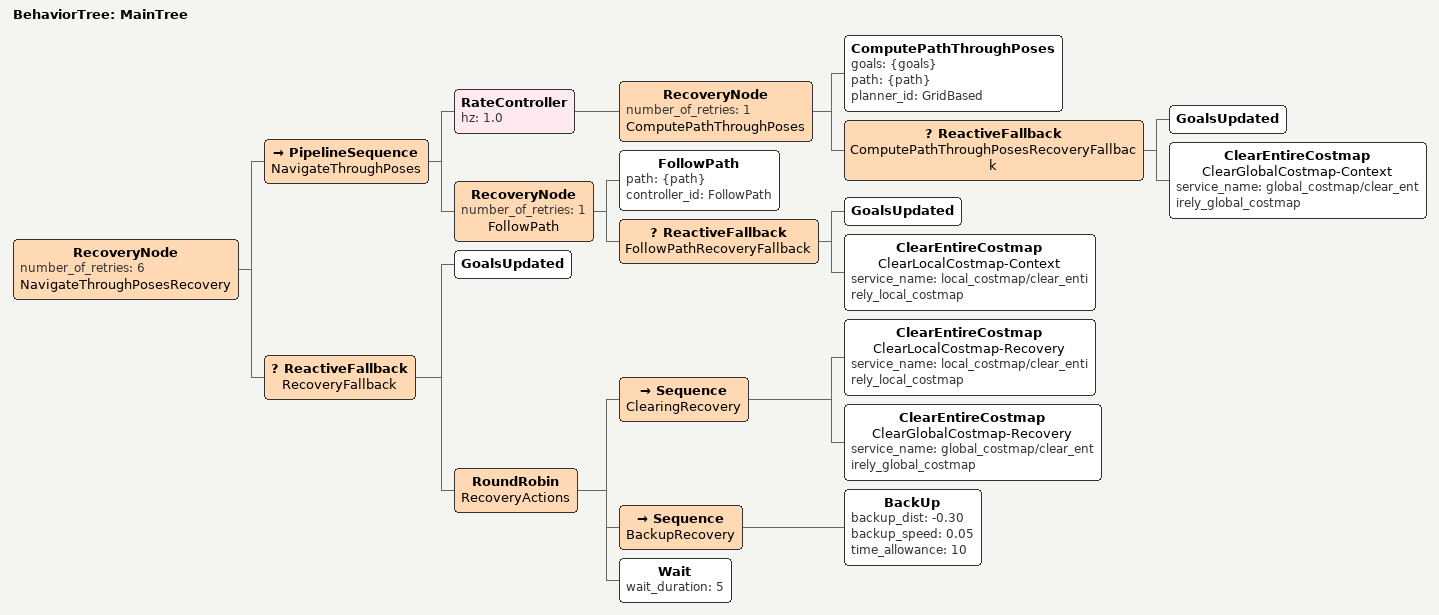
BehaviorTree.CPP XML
<!--
  阿克曼转向车辆Navigation2多路径点行为树配置文件

  此行为树专为阿克曼转向车辆的多路径点导航设计

  作者: Navigation2集成团队
  版本: 1.0
  日期: 2024
-->
<root main_tree_to_execute="MainTree">
  <BehaviorTree ID="MainTree">
    <RecoveryNode number_of_retries="6" name="NavigateThroughPosesRecovery">
      <PipelineSequence name="NavigateThroughPoses">
        <RateController hz="1.0">
          <RecoveryNode number_of_retries="1" name="ComputePathThroughPoses">
            <ComputePathThroughPoses goals="{goals}" path="{path}" planner_id="GridBased"/>
            <ReactiveFallback name="ComputePathThroughPosesRecoveryFallback">
              <GoalsUpdated/>
              <ClearEntireCostmap name="ClearGlobalCostmap-Context" service_name="global_costmap/clear_entirely_global_costmap"/>
            </ReactiveFallback>
          </RecoveryNode>
        </RateController>
        <RecoveryNode number_of_retries="1" name="FollowPath">
          <FollowPath path="{path}" controller_id="FollowPath"/>
          <ReactiveFallback name="FollowPathRecoveryFallback">
            <GoalsUpdated/>
            <ClearEntireCostmap name="ClearLocalCostmap-Context" service_name="local_costmap/clear_entirely_local_costmap"/>
          </ReactiveFallback>
        </RecoveryNode>
      </PipelineSequence>
      <ReactiveFallback name="RecoveryFallback">
        <GoalsUpdated/>
        <RoundRobin name="RecoveryActions">
          <!-- 阿克曼车辆恢复行为：优先使用清除代价地图 -->
          <Sequence name="ClearingRecovery">
            <ClearEntireCostmap name="ClearLocalCostmap-Recovery" service_name="local_costmap/clear_entirely_local_costmap"/>
            <ClearEntireCostmap name="ClearGlobalCostmap-Recovery" service_name="global_costmap/clear_entirely_global_costmap"/>
          </Sequence>
          <!-- 阿克曼车辆备用行为：小幅度前进后退 -->
          <Sequence name="BackupRecovery">
            <BackUp backup_dist="-0.30" backup_speed="0.05" time_allowance="10"/>
          </Sequence>
          <!-- 最后的恢复行为：等待一段时间 -->
          <Wait wait_duration="5"/>
        </RoundRobin>
      </ReactiveFallback>
    </RecoveryNode>
  </BehaviorTree>
</root>
